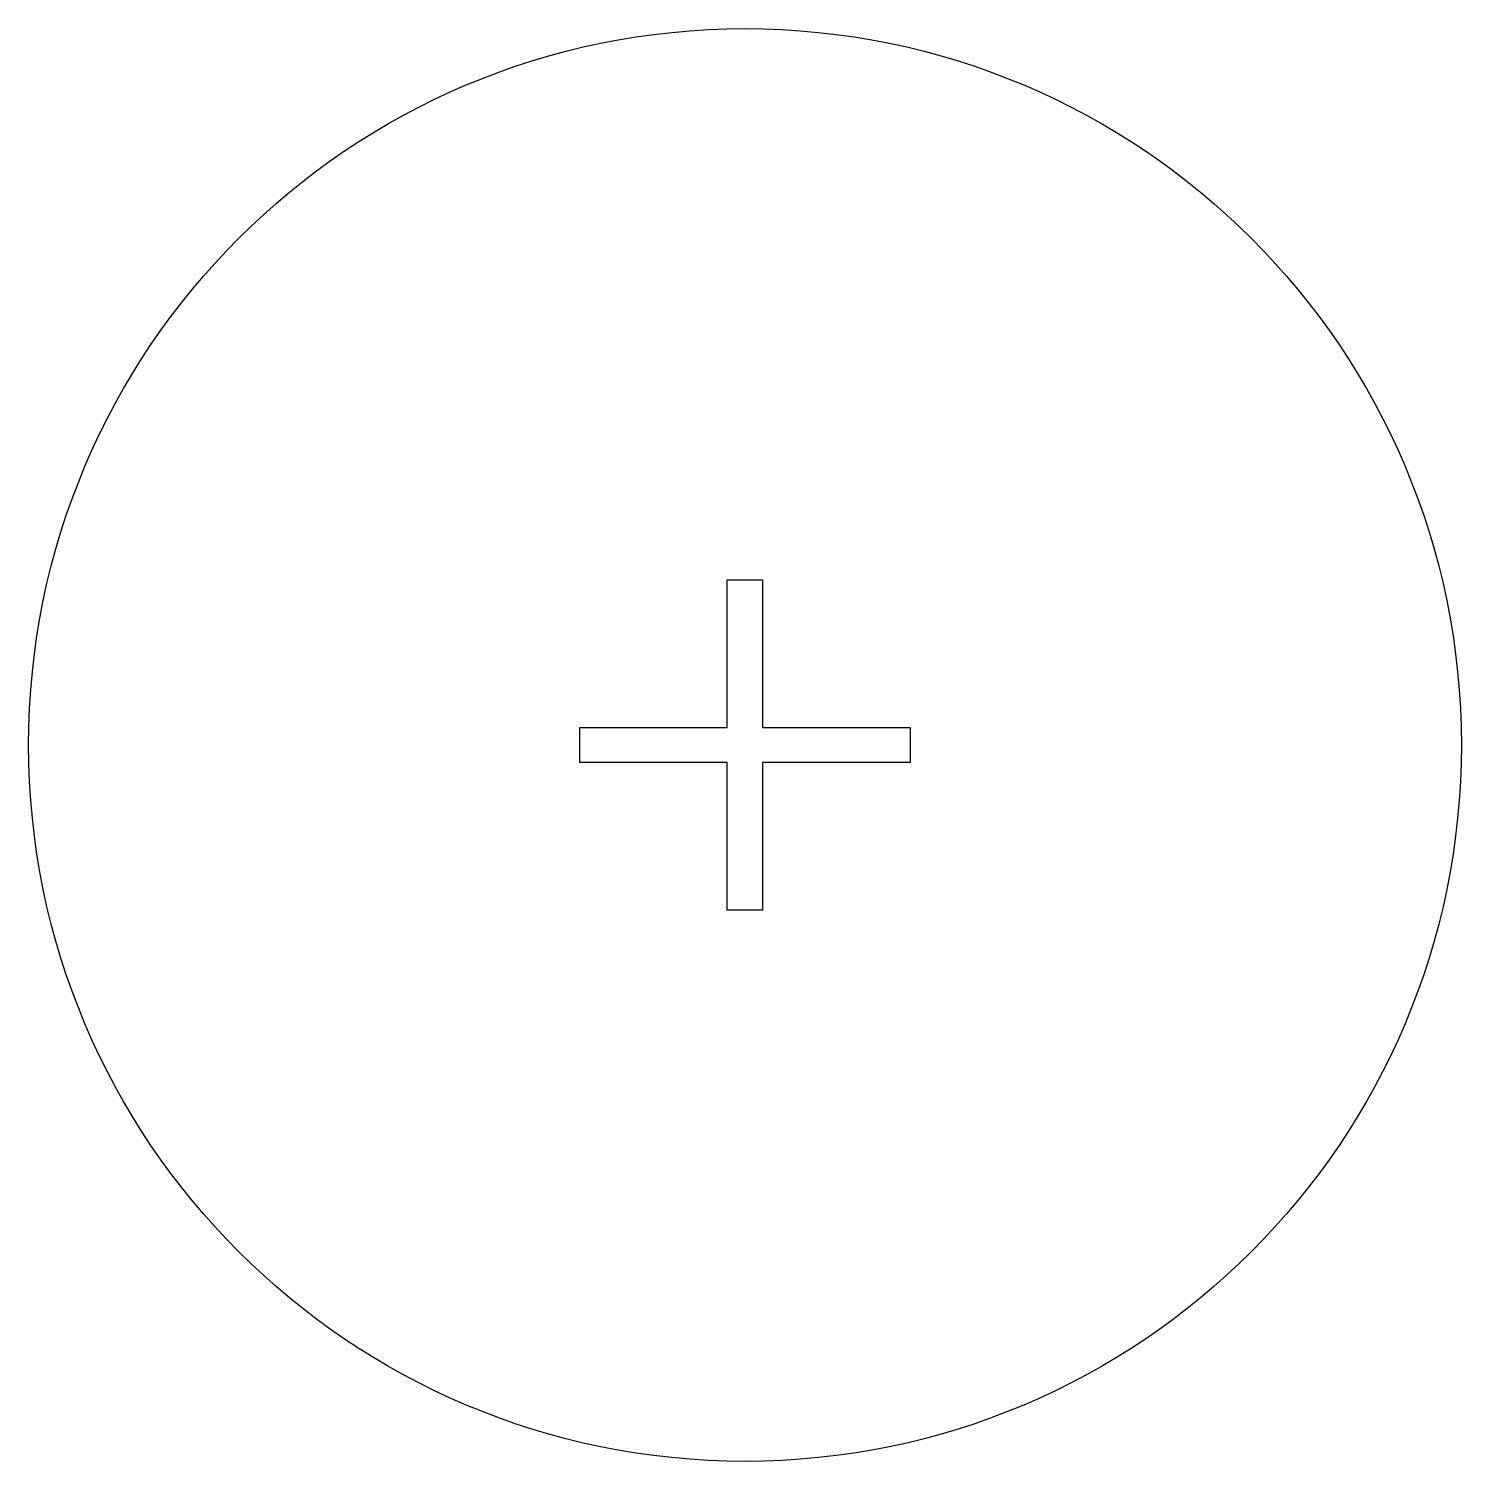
# Model space of a CAD drawing. Header units: inches. Extents: x 2 to 10, y -18 to -10.
import ezdxf

# ---------------------------------------------------------------- set-up
doc = ezdxf.new("R2010")
doc.units = ezdxf.units.IN
doc.layers.get('0').update_dxf_attribs({"linetype": 'CONTINUOUS'})

msp = doc.modelspace()

# ---------------------------------------------------------------- linework, layer by layer
msp.add_lwpolyline([(6.0984, -14.9229), (6, -14.9229), (5.8996, -14.9229), (5.8996, -14.0984), (5.0771, -14.0984), (5.0771, -14), (5.0771, -13.9016), (5.8996, -13.9016), (5.8996, -13.0771), (6, -13.0771), (6.0984, -13.0771), (6.0984, -13.9016), (6.9229, -13.9016), (6.9229, -14), (6.9229, -14.0984), (6.0984, -14.0984)], close=True)
msp.add_circle((6, -14), 4)

doc.saveas('drawing.dxf')
